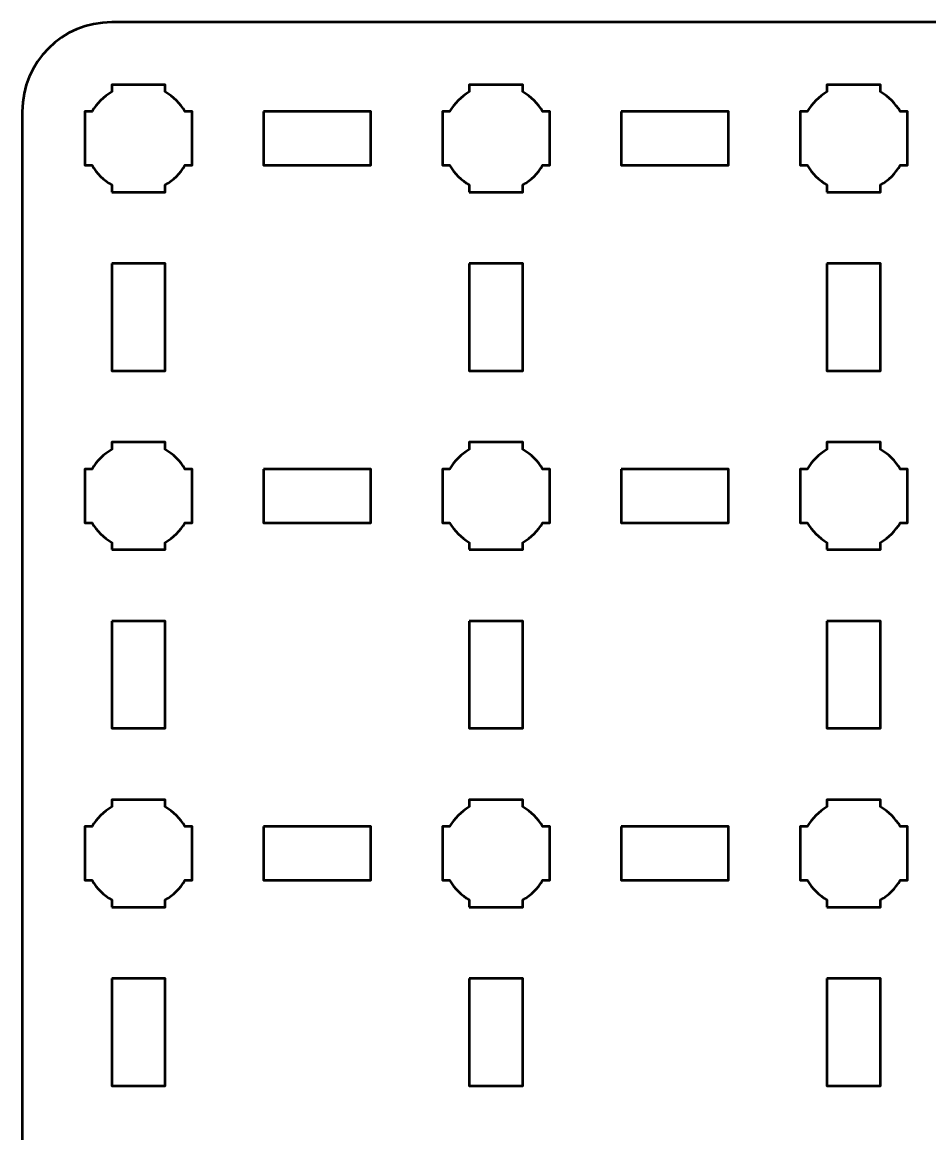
# Model space of a CAD drawing. Header units: centimetres. Extents: x -19.6 to 19.7, y -13.7 to 13.7.
# Drawn here: x -19.65 to -14.57, y 7.43 to 13.65 of the extents above; entities that cross this region are included whole.
import ezdxf

# ---------------------------------------------------------------- set-up
doc = ezdxf.new("R2010")
doc.units = ezdxf.units.CM
doc.header["$MEASUREMENT"] = 0
doc.layers.add('Layer 1', color=7, linetype='Continuous')

msp = doc.modelspace()

# ---------------------------------------------------------------- linework, layer by layer
at = {"layer": 'Layer 1', "lineweight": 53}
for points, knots in [([(-19.14991, 13.65001), (-19.14991, 13.65001), (19.15005, 13.65001), (19.15005, 13.65001), (19.15005, 13.65001), (19.42701, 13.65001), (19.65001, 13.42692), (19.65001, 13.14992), (19.65001, 13.14992), (19.65001, 13.14992), (19.65001, -13.15006), (19.65001, -13.15006), (19.65001, -13.15006), (19.65001, -13.42706), (19.42701, -13.65001), (19.15005, -13.65001), (19.15005, -13.65001), (19.15005, -13.65001), (-19.14991, -13.65001), (-19.14991, -13.65001), (-19.14991, -13.65001), (-19.42691, -13.65001), (-19.65, -13.42706), (-19.65, -13.15006), (-19.65, -13.15006), (-19.65, -13.15006), (-19.65, 13.14992), (-19.65, 13.14992), (-19.65, 13.14992), (-19.65, 13.42692), (-19.42691, 13.65001), (-19.14991, 13.65001)], [0, 0, 0, 0, 0.125, 0.125, 0.125, 0.125, 0.25, 0.25, 0.25, 0.25, 0.375, 0.375, 0.375, 0.375, 0.5, 0.5, 0.5, 0.5, 0.625, 0.625, 0.625, 0.625, 0.75, 0.75, 0.75, 0.75, 0.875, 0.875, 0.875, 0.875, 1, 1, 1, 1]), ([(-19.14991, 12.69998), (-19.14991, 12.69998), (-19.14991, 12.74009), (-19.14991, 12.74009), (-19.14991, 12.74009), (-19.19552, 12.76641), (-19.23344, 12.80444), (-19.25976, 12.84991), (-19.25976, 12.84991), (-19.25976, 12.84991), (-19.29998, 12.84991), (-19.29998, 12.84991), (-19.29998, 12.84991), (-19.29998, 12.84991), (-19.29998, 12.99998), (-19.29998, 12.99998), (-19.29998, 12.99998), (-19.29998, 12.99998), (-19.29998, 13.14992), (-19.29998, 13.14992), (-19.29998, 13.14992), (-19.29998, 13.14992), (-19.25976, 13.14992), (-19.25976, 13.14992), (-19.25976, 13.14992), (-19.23344, 13.19553), (-19.19552, 13.23345), (-19.14991, 13.25977), (-19.14991, 13.25977), (-19.14991, 13.25977), (-19.14991, 13.29999), (-19.14991, 13.29999), (-19.14991, 13.29999), (-19.14991, 13.29999), (-18.99997, 13.29999), (-18.99997, 13.29999), (-18.99997, 13.29999), (-18.99997, 13.29999), (-18.8499, 13.29999), (-18.8499, 13.29999), (-18.8499, 13.29999), (-18.8499, 13.29999), (-18.8499, 13.25977), (-18.8499, 13.25977), (-18.8499, 13.25977), (-18.80443, 13.23345), (-18.7664, 13.19553), (-18.74008, 13.14992), (-18.74008, 13.14992), (-18.74008, 13.14992), (-18.69997, 13.14992), (-18.69997, 13.14992), (-18.69997, 13.14992), (-18.69997, 13.14992), (-18.69997, 12.99998), (-18.69997, 12.99998), (-18.69997, 12.99998), (-18.69997, 12.99998), (-18.69997, 12.84991), (-18.69997, 12.84991), (-18.69997, 12.84991), (-18.69997, 12.84991), (-18.74008, 12.84991), (-18.74008, 12.84991), (-18.74008, 12.84991), (-18.7664, 12.80444), (-18.80443, 12.76641), (-18.8499, 12.74009), (-18.8499, 12.74009), (-18.8499, 12.74009), (-18.8499, 12.69998), (-18.8499, 12.69998), (-18.8499, 12.69998), (-18.8499, 12.69998), (-18.99997, 12.69998), (-18.99997, 12.69998), (-18.99997, 12.69998), (-18.99997, 12.69998), (-19.14991, 12.69998), (-19.14991, 12.69998)], [0, 0, 0, 0, 0.05, 0.05, 0.05, 0.05, 0.1, 0.1, 0.1, 0.1, 0.15, 0.15, 0.15, 0.15, 0.2, 0.2, 0.2, 0.2, 0.25, 0.25, 0.25, 0.25, 0.3, 0.3, 0.3, 0.3, 0.35, 0.35, 0.35, 0.35, 0.4, 0.4, 0.4, 0.4, 0.45, 0.45, 0.45, 0.45, 0.5, 0.5, 0.5, 0.5, 0.55, 0.55, 0.55, 0.55, 0.6, 0.6, 0.6, 0.6, 0.65, 0.65, 0.65, 0.65, 0.7, 0.7, 0.7, 0.7, 0.75, 0.75, 0.75, 0.75, 0.8, 0.8, 0.8, 0.8, 0.85, 0.85, 0.85, 0.85, 0.9, 0.9, 0.9, 0.9, 0.95, 0.95, 0.95, 0.95, 1, 1, 1, 1]), ([(-17.14997, 12.69998), (-17.14997, 12.69998), (-17.14997, 12.74009), (-17.14997, 12.74009), (-17.14997, 12.74009), (-17.19545, 12.76641), (-17.23348, 12.80444), (-17.25979, 12.84991), (-17.25979, 12.84991), (-17.25979, 12.84991), (-17.2999, 12.84991), (-17.2999, 12.84991), (-17.2999, 12.84991), (-17.2999, 12.84991), (-17.2999, 12.99998), (-17.2999, 12.99998), (-17.2999, 12.99998), (-17.2999, 12.99998), (-17.2999, 13.14992), (-17.2999, 13.14992), (-17.2999, 13.14992), (-17.2999, 13.14992), (-17.25979, 13.14992), (-17.25979, 13.14992), (-17.25979, 13.14992), (-17.23348, 13.19553), (-17.19545, 13.23345), (-17.14997, 13.25977), (-17.14997, 13.25977), (-17.14997, 13.25977), (-17.14997, 13.29999), (-17.14997, 13.29999), (-17.14997, 13.29999), (-17.14997, 13.29999), (-16.9999, 13.29999), (-16.9999, 13.29999), (-16.9999, 13.29999), (-16.9999, 13.29999), (-16.84997, 13.29999), (-16.84997, 13.29999), (-16.84997, 13.29999), (-16.84997, 13.29999), (-16.84997, 13.25977), (-16.84997, 13.25977), (-16.84997, 13.25977), (-16.8045, 13.23345), (-16.76647, 13.19553), (-16.74015, 13.14992), (-16.74015, 13.14992), (-16.74015, 13.14992), (-16.6999, 13.14992), (-16.6999, 13.14992), (-16.6999, 13.14992), (-16.6999, 13.14992), (-16.6999, 12.99998), (-16.6999, 12.99998), (-16.6999, 12.99998), (-16.6999, 12.99998), (-16.6999, 12.84991), (-16.6999, 12.84991), (-16.6999, 12.84991), (-16.6999, 12.84991), (-16.74015, 12.84991), (-16.74015, 12.84991), (-16.74015, 12.84991), (-16.76647, 12.80444), (-16.8045, 12.76641), (-16.84997, 12.74009), (-16.84997, 12.74009), (-16.84997, 12.74009), (-16.84997, 12.69998), (-16.84997, 12.69998), (-16.84997, 12.69998), (-16.84997, 12.69998), (-16.9999, 12.69998), (-16.9999, 12.69998), (-16.9999, 12.69998), (-16.9999, 12.69998), (-17.14997, 12.69998), (-17.14997, 12.69998)], [0, 0, 0, 0, 0.05, 0.05, 0.05, 0.05, 0.1, 0.1, 0.1, 0.1, 0.15, 0.15, 0.15, 0.15, 0.2, 0.2, 0.2, 0.2, 0.25, 0.25, 0.25, 0.25, 0.3, 0.3, 0.3, 0.3, 0.35, 0.35, 0.35, 0.35, 0.4, 0.4, 0.4, 0.4, 0.45, 0.45, 0.45, 0.45, 0.5, 0.5, 0.5, 0.5, 0.55, 0.55, 0.55, 0.55, 0.6, 0.6, 0.6, 0.6, 0.65, 0.65, 0.65, 0.65, 0.7, 0.7, 0.7, 0.7, 0.75, 0.75, 0.75, 0.75, 0.8, 0.8, 0.8, 0.8, 0.85, 0.85, 0.85, 0.85, 0.9, 0.9, 0.9, 0.9, 0.95, 0.95, 0.95, 0.95, 1, 1, 1, 1]), ([(-15.15004, 12.69998), (-15.15004, 12.69998), (-15.15004, 12.74009), (-15.15004, 12.74009), (-15.15004, 12.74009), (-15.19551, 12.76641), (-15.2334, 12.80444), (-15.25986, 12.84991), (-15.25986, 12.84991), (-15.25986, 12.84991), (-15.29997, 12.84991), (-15.29997, 12.84991), (-15.29997, 12.84991), (-15.29997, 12.84991), (-15.29997, 12.99998), (-15.29997, 12.99998), (-15.29997, 12.99998), (-15.29997, 12.99998), (-15.29997, 13.14992), (-15.29997, 13.14992), (-15.29997, 13.14992), (-15.29997, 13.14992), (-15.25986, 13.14992), (-15.25986, 13.14992), (-15.25986, 13.14992), (-15.2334, 13.19553), (-15.19551, 13.23345), (-15.15004, 13.25977), (-15.15004, 13.25977), (-15.15004, 13.25977), (-15.15004, 13.29999), (-15.15004, 13.29999), (-15.15004, 13.29999), (-15.15004, 13.29999), (-14.99997, 13.29999), (-14.99997, 13.29999), (-14.99997, 13.29999), (-14.99997, 13.29999), (-14.85004, 13.29999), (-14.85004, 13.29999), (-14.85004, 13.29999), (-14.85004, 13.29999), (-14.85004, 13.25977), (-14.85004, 13.25977), (-14.85004, 13.25977), (-14.80442, 13.23345), (-14.7665, 13.19553), (-14.74018, 13.14992), (-14.74018, 13.14992), (-14.74018, 13.14992), (-14.69997, 13.14992), (-14.69997, 13.14992), (-14.69997, 13.14992), (-14.69997, 13.14992), (-14.69997, 12.99998), (-14.69997, 12.99998), (-14.69997, 12.99998), (-14.69997, 12.99998), (-14.69997, 12.84991), (-14.69997, 12.84991), (-14.69997, 12.84991), (-14.69997, 12.84991), (-14.74018, 12.84991), (-14.74018, 12.84991), (-14.74018, 12.84991), (-14.7665, 12.80444), (-14.80442, 12.76641), (-14.85004, 12.74009), (-14.85004, 12.74009), (-14.85004, 12.74009), (-14.85004, 12.69998), (-14.85004, 12.69998), (-14.85004, 12.69998), (-14.85004, 12.69998), (-14.99997, 12.69998), (-14.99997, 12.69998), (-14.99997, 12.69998), (-14.99997, 12.69998), (-15.15004, 12.69998), (-15.15004, 12.69998)], [0, 0, 0, 0, 0.05, 0.05, 0.05, 0.05, 0.1, 0.1, 0.1, 0.1, 0.15, 0.15, 0.15, 0.15, 0.2, 0.2, 0.2, 0.2, 0.25, 0.25, 0.25, 0.25, 0.3, 0.3, 0.3, 0.3, 0.35, 0.35, 0.35, 0.35, 0.4, 0.4, 0.4, 0.4, 0.45, 0.45, 0.45, 0.45, 0.5, 0.5, 0.5, 0.5, 0.55, 0.55, 0.55, 0.55, 0.6, 0.6, 0.6, 0.6, 0.65, 0.65, 0.65, 0.65, 0.7, 0.7, 0.7, 0.7, 0.75, 0.75, 0.75, 0.75, 0.8, 0.8, 0.8, 0.8, 0.85, 0.85, 0.85, 0.85, 0.9, 0.9, 0.9, 0.9, 0.95, 0.95, 0.95, 0.95, 1, 1, 1, 1]), ([(-18.29996, 13.14992), (-18.29996, 13.14992), (-17.69995, 13.14992), (-17.69995, 13.14992), (-17.69995, 13.14992), (-17.69995, 13.14992), (-17.69995, 12.84991), (-17.69995, 12.84991), (-17.69995, 12.84991), (-17.69995, 12.84991), (-18.29996, 12.84991), (-18.29996, 12.84991), (-18.29996, 12.84991), (-18.29996, 12.84991), (-18.29996, 13.14992), (-18.29996, 13.14992)], [0, 0, 0, 0, 0.25, 0.25, 0.25, 0.25, 0.5, 0.5, 0.5, 0.5, 0.75, 0.75, 0.75, 0.75, 1, 1, 1, 1]), ([(-16.29999, 13.14992), (-16.29999, 13.14992), (-15.69999, 13.14992), (-15.69999, 13.14992), (-15.69999, 13.14992), (-15.69999, 13.14992), (-15.69999, 12.84991), (-15.69999, 12.84991), (-15.69999, 12.84991), (-15.69999, 12.84991), (-16.29999, 12.84991), (-16.29999, 12.84991), (-16.29999, 12.84991), (-16.29999, 12.84991), (-16.29999, 13.14992), (-16.29999, 13.14992)], [0, 0, 0, 0, 0.25, 0.25, 0.25, 0.25, 0.5, 0.5, 0.5, 0.5, 0.75, 0.75, 0.75, 0.75, 1, 1, 1, 1]), ([(-19.14991, 12.29997), (-19.14991, 12.29997), (-18.8499, 12.29997), (-18.8499, 12.29997), (-18.8499, 12.29997), (-18.8499, 12.29997), (-18.8499, 11.69996), (-18.8499, 11.69996), (-18.8499, 11.69996), (-18.8499, 11.69996), (-19.14991, 11.69996), (-19.14991, 11.69996), (-19.14991, 11.69996), (-19.14991, 11.69996), (-19.14991, 12.29997), (-19.14991, 12.29997)], [0, 0, 0, 0, 0.25, 0.25, 0.25, 0.25, 0.5, 0.5, 0.5, 0.5, 0.75, 0.75, 0.75, 0.75, 1, 1, 1, 1]), ([(-17.14997, 12.29997), (-17.14997, 12.29997), (-16.84997, 12.29997), (-16.84997, 12.29997), (-16.84997, 12.29997), (-16.84997, 12.29997), (-16.84997, 11.69996), (-16.84997, 11.69996), (-16.84997, 11.69996), (-16.84997, 11.69996), (-17.14997, 11.69996), (-17.14997, 11.69996), (-17.14997, 11.69996), (-17.14997, 11.69996), (-17.14997, 12.29997), (-17.14997, 12.29997)], [0, 0, 0, 0, 0.25, 0.25, 0.25, 0.25, 0.5, 0.5, 0.5, 0.5, 0.75, 0.75, 0.75, 0.75, 1, 1, 1, 1]), ([(-15.15004, 12.29997), (-15.15004, 12.29997), (-14.85004, 12.29997), (-14.85004, 12.29997), (-14.85004, 12.29997), (-14.85004, 12.29997), (-14.85004, 11.69996), (-14.85004, 11.69996), (-14.85004, 11.69996), (-14.85004, 11.69996), (-15.15004, 11.69996), (-15.15004, 11.69996), (-15.15004, 11.69996), (-15.15004, 11.69996), (-15.15004, 12.29997), (-15.15004, 12.29997)], [0, 0, 0, 0, 0.25, 0.25, 0.25, 0.25, 0.5, 0.5, 0.5, 0.5, 0.75, 0.75, 0.75, 0.75, 1, 1, 1, 1]), ([(-19.14991, 10.69991), (-19.14991, 10.69991), (-19.14991, 10.74016), (-19.14991, 10.74016), (-19.14991, 10.74016), (-19.19552, 10.76648), (-19.23344, 10.80451), (-19.25976, 10.84998), (-19.25976, 10.84998), (-19.25976, 10.84998), (-19.29998, 10.84998), (-19.29998, 10.84998), (-19.29998, 10.84998), (-19.29998, 10.84998), (-19.29998, 10.99991), (-19.29998, 10.99991), (-19.29998, 10.99991), (-19.29998, 10.99991), (-19.29998, 11.14998), (-19.29998, 11.14998), (-19.29998, 11.14998), (-19.29998, 11.14998), (-19.25976, 11.14998), (-19.25976, 11.14998), (-19.25976, 11.14998), (-19.23344, 11.19546), (-19.19552, 11.23349), (-19.14991, 11.2598), (-19.14991, 11.2598), (-19.14991, 11.2598), (-19.14991, 11.29991), (-19.14991, 11.29991), (-19.14991, 11.29991), (-19.14991, 11.29991), (-18.99997, 11.29991), (-18.99997, 11.29991), (-18.99997, 11.29991), (-18.99997, 11.29991), (-18.8499, 11.29991), (-18.8499, 11.29991), (-18.8499, 11.29991), (-18.8499, 11.29991), (-18.8499, 11.2598), (-18.8499, 11.2598), (-18.8499, 11.2598), (-18.80443, 11.23349), (-18.7664, 11.19546), (-18.74008, 11.14998), (-18.74008, 11.14998), (-18.74008, 11.14998), (-18.69997, 11.14998), (-18.69997, 11.14998), (-18.69997, 11.14998), (-18.69997, 11.14998), (-18.69997, 10.99991), (-18.69997, 10.99991), (-18.69997, 10.99991), (-18.69997, 10.99991), (-18.69997, 10.84998), (-18.69997, 10.84998), (-18.69997, 10.84998), (-18.69997, 10.84998), (-18.74008, 10.84998), (-18.74008, 10.84998), (-18.74008, 10.84998), (-18.7664, 10.80451), (-18.80443, 10.76648), (-18.8499, 10.74016), (-18.8499, 10.74016), (-18.8499, 10.74016), (-18.8499, 10.69991), (-18.8499, 10.69991), (-18.8499, 10.69991), (-18.8499, 10.69991), (-18.99997, 10.69991), (-18.99997, 10.69991), (-18.99997, 10.69991), (-18.99997, 10.69991), (-19.14991, 10.69991), (-19.14991, 10.69991)], [0, 0, 0, 0, 0.05, 0.05, 0.05, 0.05, 0.1, 0.1, 0.1, 0.1, 0.15, 0.15, 0.15, 0.15, 0.2, 0.2, 0.2, 0.2, 0.25, 0.25, 0.25, 0.25, 0.3, 0.3, 0.3, 0.3, 0.35, 0.35, 0.35, 0.35, 0.4, 0.4, 0.4, 0.4, 0.45, 0.45, 0.45, 0.45, 0.5, 0.5, 0.5, 0.5, 0.55, 0.55, 0.55, 0.55, 0.6, 0.6, 0.6, 0.6, 0.65, 0.65, 0.65, 0.65, 0.7, 0.7, 0.7, 0.7, 0.75, 0.75, 0.75, 0.75, 0.8, 0.8, 0.8, 0.8, 0.85, 0.85, 0.85, 0.85, 0.9, 0.9, 0.9, 0.9, 0.95, 0.95, 0.95, 0.95, 1, 1, 1, 1]), ([(-17.14997, 10.69991), (-17.14997, 10.69991), (-17.14997, 10.74016), (-17.14997, 10.74016), (-17.14997, 10.74016), (-17.19545, 10.76648), (-17.23348, 10.80451), (-17.25979, 10.84998), (-17.25979, 10.84998), (-17.25979, 10.84998), (-17.2999, 10.84998), (-17.2999, 10.84998), (-17.2999, 10.84998), (-17.2999, 10.84998), (-17.2999, 10.99991), (-17.2999, 10.99991), (-17.2999, 10.99991), (-17.2999, 10.99991), (-17.2999, 11.14998), (-17.2999, 11.14998), (-17.2999, 11.14998), (-17.2999, 11.14998), (-17.25979, 11.14998), (-17.25979, 11.14998), (-17.25979, 11.14998), (-17.23348, 11.19546), (-17.19545, 11.23349), (-17.14997, 11.2598), (-17.14997, 11.2598), (-17.14997, 11.2598), (-17.14997, 11.29991), (-17.14997, 11.29991), (-17.14997, 11.29991), (-17.14997, 11.29991), (-16.9999, 11.29991), (-16.9999, 11.29991), (-16.9999, 11.29991), (-16.9999, 11.29991), (-16.84997, 11.29991), (-16.84997, 11.29991), (-16.84997, 11.29991), (-16.84997, 11.29991), (-16.84997, 11.2598), (-16.84997, 11.2598), (-16.84997, 11.2598), (-16.8045, 11.23349), (-16.76647, 11.19546), (-16.74015, 11.14998), (-16.74015, 11.14998), (-16.74015, 11.14998), (-16.6999, 11.14998), (-16.6999, 11.14998), (-16.6999, 11.14998), (-16.6999, 11.14998), (-16.6999, 10.99991), (-16.6999, 10.99991), (-16.6999, 10.99991), (-16.6999, 10.99991), (-16.6999, 10.84998), (-16.6999, 10.84998), (-16.6999, 10.84998), (-16.6999, 10.84998), (-16.74015, 10.84998), (-16.74015, 10.84998), (-16.74015, 10.84998), (-16.76647, 10.80451), (-16.8045, 10.76648), (-16.84997, 10.74016), (-16.84997, 10.74016), (-16.84997, 10.74016), (-16.84997, 10.69991), (-16.84997, 10.69991), (-16.84997, 10.69991), (-16.84997, 10.69991), (-16.9999, 10.69991), (-16.9999, 10.69991), (-16.9999, 10.69991), (-16.9999, 10.69991), (-17.14997, 10.69991), (-17.14997, 10.69991)], [0, 0, 0, 0, 0.05, 0.05, 0.05, 0.05, 0.1, 0.1, 0.1, 0.1, 0.15, 0.15, 0.15, 0.15, 0.2, 0.2, 0.2, 0.2, 0.25, 0.25, 0.25, 0.25, 0.3, 0.3, 0.3, 0.3, 0.35, 0.35, 0.35, 0.35, 0.4, 0.4, 0.4, 0.4, 0.45, 0.45, 0.45, 0.45, 0.5, 0.5, 0.5, 0.5, 0.55, 0.55, 0.55, 0.55, 0.6, 0.6, 0.6, 0.6, 0.65, 0.65, 0.65, 0.65, 0.7, 0.7, 0.7, 0.7, 0.75, 0.75, 0.75, 0.75, 0.8, 0.8, 0.8, 0.8, 0.85, 0.85, 0.85, 0.85, 0.9, 0.9, 0.9, 0.9, 0.95, 0.95, 0.95, 0.95, 1, 1, 1, 1]), ([(-15.15004, 10.69991), (-15.15004, 10.69991), (-15.15004, 10.74016), (-15.15004, 10.74016), (-15.15004, 10.74016), (-15.19551, 10.76648), (-15.2334, 10.80451), (-15.25986, 10.84998), (-15.25986, 10.84998), (-15.25986, 10.84998), (-15.29997, 10.84998), (-15.29997, 10.84998), (-15.29997, 10.84998), (-15.29997, 10.84998), (-15.29997, 10.99991), (-15.29997, 10.99991), (-15.29997, 10.99991), (-15.29997, 10.99991), (-15.29997, 11.14998), (-15.29997, 11.14998), (-15.29997, 11.14998), (-15.29997, 11.14998), (-15.25986, 11.14998), (-15.25986, 11.14998), (-15.25986, 11.14998), (-15.2334, 11.19546), (-15.19551, 11.23349), (-15.15004, 11.2598), (-15.15004, 11.2598), (-15.15004, 11.2598), (-15.15004, 11.29991), (-15.15004, 11.29991), (-15.15004, 11.29991), (-15.15004, 11.29991), (-14.99997, 11.29991), (-14.99997, 11.29991), (-14.99997, 11.29991), (-14.99997, 11.29991), (-14.85004, 11.29991), (-14.85004, 11.29991), (-14.85004, 11.29991), (-14.85004, 11.29991), (-14.85004, 11.2598), (-14.85004, 11.2598), (-14.85004, 11.2598), (-14.80442, 11.23349), (-14.7665, 11.19546), (-14.74018, 11.14998), (-14.74018, 11.14998), (-14.74018, 11.14998), (-14.69997, 11.14998), (-14.69997, 11.14998), (-14.69997, 11.14998), (-14.69997, 11.14998), (-14.69997, 10.99991), (-14.69997, 10.99991), (-14.69997, 10.99991), (-14.69997, 10.99991), (-14.69997, 10.84998), (-14.69997, 10.84998), (-14.69997, 10.84998), (-14.69997, 10.84998), (-14.74018, 10.84998), (-14.74018, 10.84998), (-14.74018, 10.84998), (-14.7665, 10.80451), (-14.80442, 10.76648), (-14.85004, 10.74016), (-14.85004, 10.74016), (-14.85004, 10.74016), (-14.85004, 10.69991), (-14.85004, 10.69991), (-14.85004, 10.69991), (-14.85004, 10.69991), (-14.99997, 10.69991), (-14.99997, 10.69991), (-14.99997, 10.69991), (-14.99997, 10.69991), (-15.15004, 10.69991), (-15.15004, 10.69991)], [0, 0, 0, 0, 0.05, 0.05, 0.05, 0.05, 0.1, 0.1, 0.1, 0.1, 0.15, 0.15, 0.15, 0.15, 0.2, 0.2, 0.2, 0.2, 0.25, 0.25, 0.25, 0.25, 0.3, 0.3, 0.3, 0.3, 0.35, 0.35, 0.35, 0.35, 0.4, 0.4, 0.4, 0.4, 0.45, 0.45, 0.45, 0.45, 0.5, 0.5, 0.5, 0.5, 0.55, 0.55, 0.55, 0.55, 0.6, 0.6, 0.6, 0.6, 0.65, 0.65, 0.65, 0.65, 0.7, 0.7, 0.7, 0.7, 0.75, 0.75, 0.75, 0.75, 0.8, 0.8, 0.8, 0.8, 0.85, 0.85, 0.85, 0.85, 0.9, 0.9, 0.9, 0.9, 0.95, 0.95, 0.95, 0.95, 1, 1, 1, 1]), ([(-18.29996, 11.14998), (-18.29996, 11.14998), (-17.69995, 11.14998), (-17.69995, 11.14998), (-17.69995, 11.14998), (-17.69995, 11.14998), (-17.69995, 10.84998), (-17.69995, 10.84998), (-17.69995, 10.84998), (-17.69995, 10.84998), (-18.29996, 10.84998), (-18.29996, 10.84998), (-18.29996, 10.84998), (-18.29996, 10.84998), (-18.29996, 11.14998), (-18.29996, 11.14998)], [0, 0, 0, 0, 0.25, 0.25, 0.25, 0.25, 0.5, 0.5, 0.5, 0.5, 0.75, 0.75, 0.75, 0.75, 1, 1, 1, 1]), ([(-16.29999, 11.14998), (-16.29999, 11.14998), (-15.69999, 11.14998), (-15.69999, 11.14998), (-15.69999, 11.14998), (-15.69999, 11.14998), (-15.69999, 10.84998), (-15.69999, 10.84998), (-15.69999, 10.84998), (-15.69999, 10.84998), (-16.29999, 10.84998), (-16.29999, 10.84998), (-16.29999, 10.84998), (-16.29999, 10.84998), (-16.29999, 11.14998), (-16.29999, 11.14998)], [0, 0, 0, 0, 0.25, 0.25, 0.25, 0.25, 0.5, 0.5, 0.5, 0.5, 0.75, 0.75, 0.75, 0.75, 1, 1, 1, 1]), ([(-19.14991, 10.3), (-19.14991, 10.3), (-18.8499, 10.3), (-18.8499, 10.3), (-18.8499, 10.3), (-18.8499, 10.3), (-18.8499, 9.7), (-18.8499, 9.7), (-18.8499, 9.7), (-18.8499, 9.7), (-19.14991, 9.7), (-19.14991, 9.7), (-19.14991, 9.7), (-19.14991, 9.7), (-19.14991, 10.3), (-19.14991, 10.3)], [0, 0, 0, 0, 0.25, 0.25, 0.25, 0.25, 0.5, 0.5, 0.5, 0.5, 0.75, 0.75, 0.75, 0.75, 1, 1, 1, 1]), ([(-17.14997, 10.3), (-17.14997, 10.3), (-16.84997, 10.3), (-16.84997, 10.3), (-16.84997, 10.3), (-16.84997, 10.3), (-16.84997, 9.7), (-16.84997, 9.7), (-16.84997, 9.7), (-16.84997, 9.7), (-17.14997, 9.7), (-17.14997, 9.7), (-17.14997, 9.7), (-17.14997, 9.7), (-17.14997, 10.3), (-17.14997, 10.3)], [0, 0, 0, 0, 0.25, 0.25, 0.25, 0.25, 0.5, 0.5, 0.5, 0.5, 0.75, 0.75, 0.75, 0.75, 1, 1, 1, 1]), ([(-15.15004, 10.3), (-15.15004, 10.3), (-14.85004, 10.3), (-14.85004, 10.3), (-14.85004, 10.3), (-14.85004, 10.3), (-14.85004, 9.7), (-14.85004, 9.7), (-14.85004, 9.7), (-14.85004, 9.7), (-15.15004, 9.7), (-15.15004, 9.7), (-15.15004, 9.7), (-15.15004, 9.7), (-15.15004, 10.3), (-15.15004, 10.3)], [0, 0, 0, 0, 0.25, 0.25, 0.25, 0.25, 0.5, 0.5, 0.5, 0.5, 0.75, 0.75, 0.75, 0.75, 1, 1, 1, 1]), ([(-19.14991, 8.69998), (-19.14991, 8.69998), (-19.14991, 8.74005), (-19.14991, 8.74005), (-19.14991, 8.74005), (-19.19552, 8.76651), (-19.23344, 8.80443), (-19.25976, 8.85005), (-19.25976, 8.85005), (-19.25976, 8.85005), (-19.29998, 8.85005), (-19.29998, 8.85005), (-19.29998, 8.85005), (-19.29998, 8.85005), (-19.29998, 8.99998), (-19.29998, 8.99998), (-19.29998, 8.99998), (-19.29998, 8.99998), (-19.29998, 9.15005), (-19.29998, 9.15005), (-19.29998, 9.15005), (-19.29998, 9.15005), (-19.25976, 9.15005), (-19.25976, 9.15005), (-19.25976, 9.15005), (-19.23344, 9.19552), (-19.19552, 9.23355), (-19.14991, 9.25987), (-19.14991, 9.25987), (-19.14991, 9.25987), (-19.14991, 9.29998), (-19.14991, 9.29998), (-19.14991, 9.29998), (-19.14991, 9.29998), (-18.99997, 9.29998), (-18.99997, 9.29998), (-18.99997, 9.29998), (-18.99997, 9.29998), (-18.8499, 9.29998), (-18.8499, 9.29998), (-18.8499, 9.29998), (-18.8499, 9.29998), (-18.8499, 9.25987), (-18.8499, 9.25987), (-18.8499, 9.25987), (-18.80443, 9.23355), (-18.7664, 9.19552), (-18.74008, 9.15005), (-18.74008, 9.15005), (-18.74008, 9.15005), (-18.69997, 9.15005), (-18.69997, 9.15005), (-18.69997, 9.15005), (-18.69997, 9.15005), (-18.69997, 8.99998), (-18.69997, 8.99998), (-18.69997, 8.99998), (-18.69997, 8.99998), (-18.69997, 8.85005), (-18.69997, 8.85005), (-18.69997, 8.85005), (-18.69997, 8.85005), (-18.74008, 8.85005), (-18.74008, 8.85005), (-18.74008, 8.85005), (-18.7664, 8.80443), (-18.80443, 8.76651), (-18.8499, 8.74005), (-18.8499, 8.74005), (-18.8499, 8.74005), (-18.8499, 8.69998), (-18.8499, 8.69998), (-18.8499, 8.69998), (-18.8499, 8.69998), (-18.99997, 8.69998), (-18.99997, 8.69998), (-18.99997, 8.69998), (-18.99997, 8.69998), (-19.14991, 8.69998), (-19.14991, 8.69998)], [0, 0, 0, 0, 0.05, 0.05, 0.05, 0.05, 0.1, 0.1, 0.1, 0.1, 0.15, 0.15, 0.15, 0.15, 0.2, 0.2, 0.2, 0.2, 0.25, 0.25, 0.25, 0.25, 0.3, 0.3, 0.3, 0.3, 0.35, 0.35, 0.35, 0.35, 0.4, 0.4, 0.4, 0.4, 0.45, 0.45, 0.45, 0.45, 0.5, 0.5, 0.5, 0.5, 0.55, 0.55, 0.55, 0.55, 0.6, 0.6, 0.6, 0.6, 0.65, 0.65, 0.65, 0.65, 0.7, 0.7, 0.7, 0.7, 0.75, 0.75, 0.75, 0.75, 0.8, 0.8, 0.8, 0.8, 0.85, 0.85, 0.85, 0.85, 0.9, 0.9, 0.9, 0.9, 0.95, 0.95, 0.95, 0.95, 1, 1, 1, 1]), ([(-17.14997, 8.69998), (-17.14997, 8.69998), (-17.14997, 8.74005), (-17.14997, 8.74005), (-17.14997, 8.74005), (-17.19545, 8.76651), (-17.23348, 8.80443), (-17.25979, 8.85005), (-17.25979, 8.85005), (-17.25979, 8.85005), (-17.2999, 8.85005), (-17.2999, 8.85005), (-17.2999, 8.85005), (-17.2999, 8.85005), (-17.2999, 8.99998), (-17.2999, 8.99998), (-17.2999, 8.99998), (-17.2999, 8.99998), (-17.2999, 9.15005), (-17.2999, 9.15005), (-17.2999, 9.15005), (-17.2999, 9.15005), (-17.25979, 9.15005), (-17.25979, 9.15005), (-17.25979, 9.15005), (-17.23348, 9.19552), (-17.19545, 9.23355), (-17.14997, 9.25987), (-17.14997, 9.25987), (-17.14997, 9.25987), (-17.14997, 9.29998), (-17.14997, 9.29998), (-17.14997, 9.29998), (-17.14997, 9.29998), (-16.9999, 9.29998), (-16.9999, 9.29998), (-16.9999, 9.29998), (-16.9999, 9.29998), (-16.84997, 9.29998), (-16.84997, 9.29998), (-16.84997, 9.29998), (-16.84997, 9.29998), (-16.84997, 9.25987), (-16.84997, 9.25987), (-16.84997, 9.25987), (-16.8045, 9.23355), (-16.76647, 9.19552), (-16.74015, 9.15005), (-16.74015, 9.15005), (-16.74015, 9.15005), (-16.6999, 9.15005), (-16.6999, 9.15005), (-16.6999, 9.15005), (-16.6999, 9.15005), (-16.6999, 8.99998), (-16.6999, 8.99998), (-16.6999, 8.99998), (-16.6999, 8.99998), (-16.6999, 8.85005), (-16.6999, 8.85005), (-16.6999, 8.85005), (-16.6999, 8.85005), (-16.74015, 8.85005), (-16.74015, 8.85005), (-16.74015, 8.85005), (-16.76647, 8.80443), (-16.8045, 8.76651), (-16.84997, 8.74005), (-16.84997, 8.74005), (-16.84997, 8.74005), (-16.84997, 8.69998), (-16.84997, 8.69998), (-16.84997, 8.69998), (-16.84997, 8.69998), (-16.9999, 8.69998), (-16.9999, 8.69998), (-16.9999, 8.69998), (-16.9999, 8.69998), (-17.14997, 8.69998), (-17.14997, 8.69998)], [0, 0, 0, 0, 0.05, 0.05, 0.05, 0.05, 0.1, 0.1, 0.1, 0.1, 0.15, 0.15, 0.15, 0.15, 0.2, 0.2, 0.2, 0.2, 0.25, 0.25, 0.25, 0.25, 0.3, 0.3, 0.3, 0.3, 0.35, 0.35, 0.35, 0.35, 0.4, 0.4, 0.4, 0.4, 0.45, 0.45, 0.45, 0.45, 0.5, 0.5, 0.5, 0.5, 0.55, 0.55, 0.55, 0.55, 0.6, 0.6, 0.6, 0.6, 0.65, 0.65, 0.65, 0.65, 0.7, 0.7, 0.7, 0.7, 0.75, 0.75, 0.75, 0.75, 0.8, 0.8, 0.8, 0.8, 0.85, 0.85, 0.85, 0.85, 0.9, 0.9, 0.9, 0.9, 0.95, 0.95, 0.95, 0.95, 1, 1, 1, 1]), ([(-15.15004, 8.69998), (-15.15004, 8.69998), (-15.15004, 8.74005), (-15.15004, 8.74005), (-15.15004, 8.74005), (-15.19551, 8.76651), (-15.2334, 8.80443), (-15.25986, 8.85005), (-15.25986, 8.85005), (-15.25986, 8.85005), (-15.29997, 8.85005), (-15.29997, 8.85005), (-15.29997, 8.85005), (-15.29997, 8.85005), (-15.29997, 8.99998), (-15.29997, 8.99998), (-15.29997, 8.99998), (-15.29997, 8.99998), (-15.29997, 9.15005), (-15.29997, 9.15005), (-15.29997, 9.15005), (-15.29997, 9.15005), (-15.25986, 9.15005), (-15.25986, 9.15005), (-15.25986, 9.15005), (-15.2334, 9.19552), (-15.19551, 9.23355), (-15.15004, 9.25987), (-15.15004, 9.25987), (-15.15004, 9.25987), (-15.15004, 9.29998), (-15.15004, 9.29998), (-15.15004, 9.29998), (-15.15004, 9.29998), (-14.99997, 9.29998), (-14.99997, 9.29998), (-14.99997, 9.29998), (-14.99997, 9.29998), (-14.85004, 9.29998), (-14.85004, 9.29998), (-14.85004, 9.29998), (-14.85004, 9.29998), (-14.85004, 9.25987), (-14.85004, 9.25987), (-14.85004, 9.25987), (-14.80442, 9.23355), (-14.7665, 9.19552), (-14.74018, 9.15005), (-14.74018, 9.15005), (-14.74018, 9.15005), (-14.69997, 9.15005), (-14.69997, 9.15005), (-14.69997, 9.15005), (-14.69997, 9.15005), (-14.69997, 8.99998), (-14.69997, 8.99998), (-14.69997, 8.99998), (-14.69997, 8.99998), (-14.69997, 8.85005), (-14.69997, 8.85005), (-14.69997, 8.85005), (-14.69997, 8.85005), (-14.74018, 8.85005), (-14.74018, 8.85005), (-14.74018, 8.85005), (-14.7665, 8.80443), (-14.80442, 8.76651), (-14.85004, 8.74005), (-14.85004, 8.74005), (-14.85004, 8.74005), (-14.85004, 8.69998), (-14.85004, 8.69998), (-14.85004, 8.69998), (-14.85004, 8.69998), (-14.99997, 8.69998), (-14.99997, 8.69998), (-14.99997, 8.69998), (-14.99997, 8.69998), (-15.15004, 8.69998), (-15.15004, 8.69998)], [0, 0, 0, 0, 0.05, 0.05, 0.05, 0.05, 0.1, 0.1, 0.1, 0.1, 0.15, 0.15, 0.15, 0.15, 0.2, 0.2, 0.2, 0.2, 0.25, 0.25, 0.25, 0.25, 0.3, 0.3, 0.3, 0.3, 0.35, 0.35, 0.35, 0.35, 0.4, 0.4, 0.4, 0.4, 0.45, 0.45, 0.45, 0.45, 0.5, 0.5, 0.5, 0.5, 0.55, 0.55, 0.55, 0.55, 0.6, 0.6, 0.6, 0.6, 0.65, 0.65, 0.65, 0.65, 0.7, 0.7, 0.7, 0.7, 0.75, 0.75, 0.75, 0.75, 0.8, 0.8, 0.8, 0.8, 0.85, 0.85, 0.85, 0.85, 0.9, 0.9, 0.9, 0.9, 0.95, 0.95, 0.95, 0.95, 1, 1, 1, 1]), ([(-18.29996, 9.15005), (-18.29996, 9.15005), (-17.69995, 9.15005), (-17.69995, 9.15005), (-17.69995, 9.15005), (-17.69995, 9.15005), (-17.69995, 8.85005), (-17.69995, 8.85005), (-17.69995, 8.85005), (-17.69995, 8.85005), (-18.29996, 8.85005), (-18.29996, 8.85005), (-18.29996, 8.85005), (-18.29996, 8.85005), (-18.29996, 9.15005), (-18.29996, 9.15005)], [0, 0, 0, 0, 0.25, 0.25, 0.25, 0.25, 0.5, 0.5, 0.5, 0.5, 0.75, 0.75, 0.75, 0.75, 1, 1, 1, 1]), ([(-16.29999, 9.15005), (-16.29999, 9.15005), (-15.69999, 9.15005), (-15.69999, 9.15005), (-15.69999, 9.15005), (-15.69999, 9.15005), (-15.69999, 8.85005), (-15.69999, 8.85005), (-15.69999, 8.85005), (-15.69999, 8.85005), (-16.29999, 8.85005), (-16.29999, 8.85005), (-16.29999, 8.85005), (-16.29999, 8.85005), (-16.29999, 9.15005), (-16.29999, 9.15005)], [0, 0, 0, 0, 0.25, 0.25, 0.25, 0.25, 0.5, 0.5, 0.5, 0.5, 0.75, 0.75, 0.75, 0.75, 1, 1, 1, 1]), ([(-19.14991, 8.29993), (-19.14991, 8.29993), (-18.8499, 8.29993), (-18.8499, 8.29993), (-18.8499, 8.29993), (-18.8499, 8.29993), (-18.8499, 7.69992), (-18.8499, 7.69992), (-18.8499, 7.69992), (-18.8499, 7.69992), (-19.14991, 7.69992), (-19.14991, 7.69992), (-19.14991, 7.69992), (-19.14991, 7.69992), (-19.14991, 8.29993), (-19.14991, 8.29993)], [0, 0, 0, 0, 0.25, 0.25, 0.25, 0.25, 0.5, 0.5, 0.5, 0.5, 0.75, 0.75, 0.75, 0.75, 1, 1, 1, 1]), ([(-17.14997, 8.29993), (-17.14997, 8.29993), (-16.84997, 8.29993), (-16.84997, 8.29993), (-16.84997, 8.29993), (-16.84997, 8.29993), (-16.84997, 7.69992), (-16.84997, 7.69992), (-16.84997, 7.69992), (-16.84997, 7.69992), (-17.14997, 7.69992), (-17.14997, 7.69992), (-17.14997, 7.69992), (-17.14997, 7.69992), (-17.14997, 8.29993), (-17.14997, 8.29993)], [0, 0, 0, 0, 0.25, 0.25, 0.25, 0.25, 0.5, 0.5, 0.5, 0.5, 0.75, 0.75, 0.75, 0.75, 1, 1, 1, 1]), ([(-15.15004, 8.29993), (-15.15004, 8.29993), (-14.85004, 8.29993), (-14.85004, 8.29993), (-14.85004, 8.29993), (-14.85004, 8.29993), (-14.85004, 7.69992), (-14.85004, 7.69992), (-14.85004, 7.69992), (-14.85004, 7.69992), (-15.15004, 7.69992), (-15.15004, 7.69992), (-15.15004, 7.69992), (-15.15004, 7.69992), (-15.15004, 8.29993), (-15.15004, 8.29993)], [0, 0, 0, 0, 0.25, 0.25, 0.25, 0.25, 0.5, 0.5, 0.5, 0.5, 0.75, 0.75, 0.75, 0.75, 1, 1, 1, 1])]:
    msp.add_open_spline(points, degree=3, knots=knots, dxfattribs=at)

doc.saveas('drawing.dxf')
